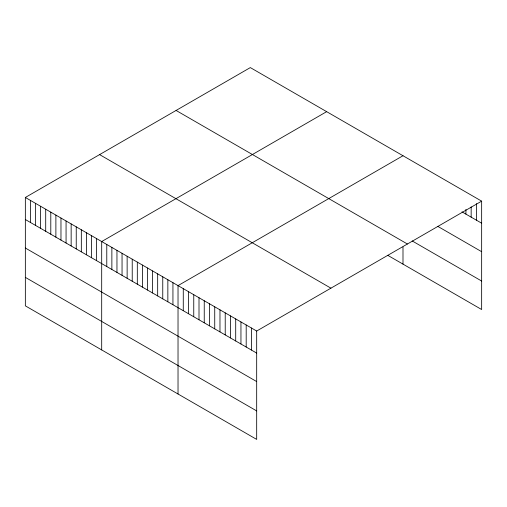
<?xml version="1.0" encoding="UTF-8"?>
<svg xmlns="http://www.w3.org/2000/svg" width="507" height="507" viewBox="0 0 507 507"><rect width="100%" height="100%" fill="white"/><g stroke="black" fill="none" stroke-linecap="round" stroke-linejoin="round"><path stroke-width="0.76" d="M25.35 197.47L256.681 331.027L256.681 439.411L25.35 305.854L25.35 197.47L250.319 67.589L481.65 201.146L481.65 309.53L387.728 255.306M326.66 111.66L101.692 241.547L101.692 349.931M402.995 155.738L178.027 285.618L178.027 394.002M256.681 331.027L481.65 201.146M461.985 211.85L481.65 223.2M437.737 226.337L481.65 251.687M412.172 240.926L481.65 281.043M176.081 110.45L407.413 244.006M99.587 154.61L330.919 288.166M25.35 219.525L256.681 353.087M25.35 248.018L256.681 381.575M25.35 277.367L256.681 410.923M476.409 203.63L476.409 220.171M471.161 206.907L471.161 217.148M465.92 209.391L465.92 214.119M402.995 247.023L402.995 264.122M251.44 328.004L251.44 350.058M246.193 324.974L246.193 347.029M240.952 321.945L240.952 344.006M235.704 318.922L235.704 340.977M230.463 315.893L230.463 337.947M225.222 312.863L225.222 334.918M219.975 309.84L219.975 331.895M214.734 306.811L214.734 328.866M209.492 303.782L209.492 325.836M204.245 300.759L204.245 322.813M199.004 297.729L199.004 319.784M193.756 294.7L193.756 316.755M188.515 291.677L188.515 313.732M183.274 288.648L183.274 310.702M172.938 282.684L172.938 304.739M167.849 279.744L167.849 301.798M162.76 276.803L162.76 298.857M157.671 273.869L157.671 295.923M152.582 270.928L152.582 292.983M147.493 267.988L147.493 290.048M142.404 265.053L142.404 287.108M137.315 262.113L137.315 284.167M132.226 259.172L132.226 281.233M127.137 256.238L127.137 278.292M122.048 253.297L122.048 275.352M116.959 250.363L116.959 272.417M111.87 247.422L111.87 269.477M106.781 244.482L106.781 266.536M96.603 238.607L96.603 260.661M91.514 235.666L91.514 257.727M86.424 232.732L86.424 254.787M81.329 229.791L81.329 251.846M76.24 226.851L76.24 248.912M71.151 223.917L71.151 245.971M66.062 220.976L66.062 243.03M60.973 218.042L60.973 240.096M55.884 215.101L55.884 237.156M50.795 212.16L50.795 234.215M45.706 209.226L45.706 231.281M40.617 206.286L40.617 228.34M35.528 203.345L35.528 225.406M30.439 200.411L30.439 222.465"/></g></svg>
